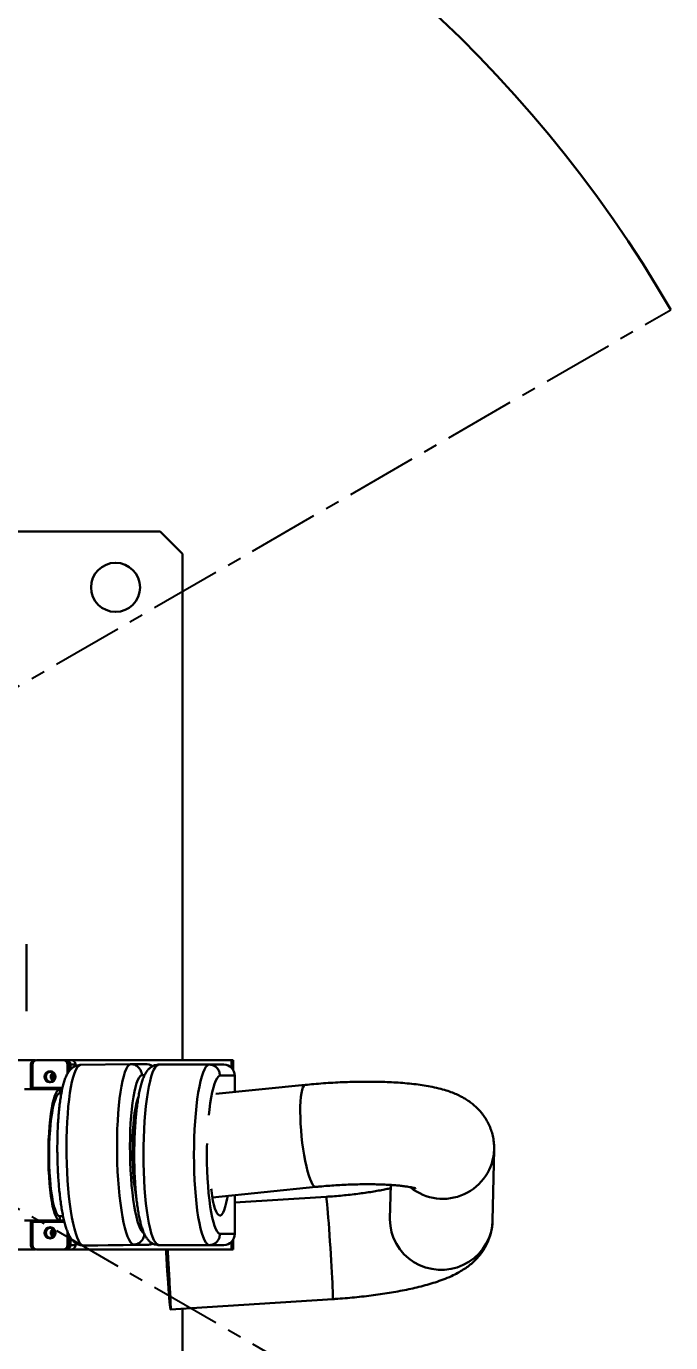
# Model space of a CAD drawing. Header units: millimetres. Extents: x 8 to 22425, y -1213 to 4973.
# Drawn here: x 10462 to 10751, y 1139 to 1729 of the extents above; entities that cross this region are included whole.
import ezdxf

# ---------------------------------------------------------------- set-up
doc = ezdxf.new("R2010")
doc.units = ezdxf.units.MM
doc.header["$PDSIZE"] = -1
doc.linetypes.add('CENTER', pattern=[50.8, 31.75, -6.35, 6.35, -6.35])
doc.styles.get("Standard").update_dxf_attribs({"font": 'hyswlongfangsong.ttf'})
doc.dimstyles.new('ISO-25', dxfattribs={"dimscale": 25, "dimtxt": 3.5, "dimasz": 1.6, "dimexe": 1.25, "dimexo": 0.625, "dimtad": 1, "dimdec": 0, "dimzin": 9, "dimdsep": 46, "dimtxsty": 'Standard', "dimcen": 2.5, "dimadec": 0, "dimazin": 2, "dimtfac": 1, "dimtdec": 0, "dimtofl": 0, "dimtmove": 0, "dimatfit": 3, "dimfxl": 1, "dimarcsym": 0})

# ---------------------------------------------------------------- blocks, each defined once
blk = doc.blocks.new('*D149')
at = {"color": 0, "lineweight": -2, "transparency": 16777216}
blk.add_line((10202.26, 1316.17), (9502.94, 1316.17), dxfattribs=at)
blk.add_arc((10255.3, 1316.17), 721.11, 33.1786, 176.8214, dxfattribs=at)
at = {"color": 0, "transparency": 16777216}
for points in [[(10864.53, 1714.29), (10853.17, 1707.31), (10879.8, 1676.73)], [(9541.96, 1355.97), (9528.63, 1356.34), (9534.19, 1316.17)]]:
    blk.add_solid(points, dxfattribs=at)
at = {"layer": 'Defpoints', "color": 0, "transparency": 16777216}
for p in [(11566.46, 2073.17), (10380.52, 2026.33), (10750.67, 1602.17), (10217.89, 1316.17), (10255.3, 1316.17)]:
    blk.add_point(p, dxfattribs=at)
at = {"color": 0, "transparency": 16777216, "insert": (9883.55, 2002.44), "char_height": 87.5, "attachment_point": 5, "rotation": 28.44424}
blk.add_mtext('150°', dxfattribs=at)
blk = doc.blocks.new('*D150')
at = {"color": 0, "lineweight": -2, "transparency": 16777216}
blk.add_line((10202.26, 1316.17), (9500.28, 1316.17), dxfattribs=at)
blk.add_arc((10255.3, 1316.17), 723.77, 183.16691, 326.83309, dxfattribs=at)
at = {"color": 0, "transparency": 16777216}
for points in [[(9525.97, 1276), (9539.3, 1276.37), (9531.53, 1316.17)], [(10855.48, 923.7), (10866.83, 916.72), (10882.1, 954.29)]]:
    blk.add_solid(points, dxfattribs=at)
at = {"layer": 'Defpoints', "color": 0, "transparency": 16777216}
for p in [(10217.89, 1316.17), (10255.3, 1316.17), (10750.67, 1030.17), (9790.07, 761.73), (11566.46, 559.17)]:
    blk.add_point(p, dxfattribs=at)
at = {"color": 0, "transparency": 16777216, "insert": (10083.34, 674.41), "char_height": 87.5, "attachment_point": 5, "rotation": 345}
blk.add_mtext('150°', dxfattribs=at)

msp = doc.modelspace()

# ---------------------------------------------------------------- linework, layer by layer
at = {"color": 1, "linetype": 'CENTER'}
for q in [(10750.67, 1602.17), (10750.67, 1030.17)]:
    msp.add_line((10255.3, 1316.17), q, dxfattribs=at)
at = {"color": 161, "lineweight": 30, "true_color": 0x67adff}
for p, q in [((10521.8, 1502.67), (10167.85, 1502.67)), ((10531.8, 1492.67), (10521.8, 1502.67)), ((10531.8, 1265.67), (10531.8, 1492.67)), ((10461.8, 1287.67), (10461.8, 1317.67)), ((10455.3, 1265.67), (10465.84, 1265.67)), ((10463.87, 1263.67), (10463.87, 1252.67)), ((10464.51, 1263.67), (10464.51, 1253.17)), ((10478.3, 1265.67), (10466.48, 1265.67)), ((10478.3, 1265.67), (10478.65, 1265.67)), ((10479.63, 1265.67), (10478.65, 1265.67)), ((10479.63, 1265.67), (10481.89, 1265.67)), ((10480.27, 1263.67), (10480.27, 1259.57)), ((10480.62, 1263.67), (10480.27, 1263.67)), ((10480.62, 1263.67), (10480.62, 1260.12)), ((10483.86, 1263.67), (10481.6, 1263.67)), ((10481.6, 1261.38), (10481.6, 1263.67)), ((10481.89, 1265.67), (10553.78, 1265.67)), ((10483.86, 1263.01), (10483.86, 1263.67)), ((10485.88, 1263.48), (10484.61, 1263.24)), ((10508.53, 1263.85), (10485.88, 1263.48)), ((10508.53, 1263.85), (10515.21, 1263.85)), ((10521, 1263.67), (10519.66, 1263.44)), ((10543.65, 1263.67), (10521, 1263.67)), ((10543.65, 1263.67), (10550.33, 1263.67)), ((10553.78, 1262.24), (10553.78, 1265.67)), ((10553.78, 1265.67), (10554.47, 1265.67)), ((10554.47, 1261.38), (10554.47, 1265.67)), ((10514.85, 1258.94), (10513.55, 1258.94)), ((10555.26, 1258.67), (10548.59, 1258.67)), ((10555.26, 1251.31), (10555.26, 1258.67)), ((10476.8, 1252.67), (10461.04, 1252.67)), ((10478.01, 1253.17), (10464.51, 1253.17)), ((10476.8, 1252.67), (10476.8, 1250.67)), ((10477.89, 1252.67), (10476.8, 1252.67)), ((10586.87, 1254.53), (10546.74, 1250.45)), ((10477.49, 1250.67), (10476.8, 1250.67)), ((10670.82, 1193.64), (10671.54, 1225.56)), ((10545.2, 1204.05), (10591.53, 1208.77)), ((10555.26, 1187.67), (10555.26, 1205.08)), ((10596.25, 1204.35), (10555.26, 1201.72)), ((10625.17, 1209.65), (10624.83, 1194.68)), ((10476.8, 1193.67), (10461.04, 1193.67)), ((10463.87, 1193.67), (10463.87, 1182.67)), ((10464.51, 1193.17), (10464.51, 1182.67)), ((10478.84, 1193.17), (10464.51, 1193.17)), ((10476.8, 1195.67), (10476.8, 1193.67)), ((10476.8, 1195.67), (10478.27, 1195.67)), ((10476.8, 1193.67), (10478.71, 1193.67)), ((10670.81, 1193.4), (10670.82, 1193.64)), ((10480.27, 1188.68), (10480.27, 1182.67)), ((10480.62, 1187.82), (10480.62, 1182.67)), ((10548.59, 1187.67), (10555.26, 1187.67)), ((10480.27, 1182.67), (10480.62, 1182.67)), ((10481.6, 1182.67), (10481.6, 1186.01)), ((10481.6, 1182.67), (10483.86, 1182.67)), ((10483.86, 1182.67), (10483.86, 1183.62)), ((10485.76, 1182.71), (10487.18, 1182.49)), ((10509.83, 1182.87), (10487.18, 1182.49)), ((10487.18, 1182.49), (10493.87, 1182.49)), ((10516.51, 1182.87), (10493.87, 1182.49)), ((10516.51, 1182.87), (10509.83, 1182.87)), ((10519.65, 1182.91), (10521, 1182.67)), ((10543.65, 1182.67), (10521, 1182.67)), ((10550.33, 1182.67), (10543.65, 1182.67)), ((10553.78, 1180.67), (10553.78, 1184.1)), ((10554.47, 1180.67), (10554.47, 1184.97)), ((10455.3, 1180.67), (10465.84, 1180.67)), ((10478.3, 1180.67), (10466.48, 1180.67)), ((10478.65, 1180.67), (10478.3, 1180.67)), ((10478.65, 1180.67), (10479.63, 1180.67)), ((10481.89, 1180.67), (10479.63, 1180.67)), ((10481.89, 1180.67), (10553.78, 1180.67)), ((10553.78, 1180.67), (10554.47, 1180.67)), ((10526.46, 1153.78), (10599.19, 1158.44)), ((10531.8, 1112.67), (10531.8, 1154.12))]:
    msp.add_line(p, q, dxfattribs=at)
at = {"color": 161, "lineweight": 30, "true_color": 0x67adff, "flags": 128}
for points in [[(10485.88, 1263.48), (10485.22, 1263.1), (10484.57, 1262.36), (10483.95, 1261.27), (10483.35, 1259.83), (10482.79, 1258.06), (10482.26, 1255.97), (10481.77, 1253.58), (10481.33, 1250.92), (10480.94, 1248.01), (10480.61, 1244.87), (10480.33, 1241.53), (10480.1, 1238.03), (10479.95, 1234.39), (10479.85, 1230.64), (10479.81, 1226.83), (10479.84, 1222.98), (10479.94, 1219.14), (10480.09, 1215.33), (10480.31, 1211.58), (10480.59, 1207.94), (10480.92, 1204.44), (10481.31, 1201.1), (10481.75, 1197.96), (10482.23, 1195.05), (10482.76, 1192.39), (10483.32, 1190), (10483.92, 1187.91), (10484.54, 1186.14), (10485.18, 1184.7), (10485.84, 1183.61), (10486.51, 1182.87), (10487.18, 1182.49)], [(10509.83, 1182.87), (10509.16, 1183.24), (10508.49, 1183.98), (10507.83, 1185.08), (10507.19, 1186.52), (10506.56, 1188.29), (10505.97, 1190.38), (10505.41, 1192.76), (10504.88, 1195.42), (10504.4, 1198.34), (10503.96, 1201.48), (10503.57, 1204.81), (10503.24, 1208.32), (10502.96, 1211.96), (10502.74, 1215.7), (10502.59, 1219.51), (10502.49, 1223.36), (10502.46, 1227.21), (10502.5, 1231.02), (10502.59, 1234.76), (10502.75, 1238.4), (10502.97, 1241.91), (10503.25, 1245.24), (10503.59, 1248.38), (10503.98, 1251.3), (10504.42, 1253.96), (10504.91, 1256.34), (10505.44, 1258.43), (10506, 1260.2), (10506.6, 1261.64), (10507.22, 1262.74), (10507.87, 1263.48), (10508.53, 1263.85)], [(10521, 1263.67), (10520.33, 1263.29), (10519.67, 1262.56), (10519.03, 1261.46), (10518.41, 1260.02), (10517.82, 1258.25), (10517.26, 1256.16), (10516.73, 1253.77), (10516.25, 1251.11), (10515.81, 1248.2), (10515.42, 1245.06), (10515.09, 1241.72), (10514.81, 1238.22), (10514.6, 1234.58), (10514.44, 1230.83), (10514.34, 1227.02), (10514.31, 1223.17), (10514.34, 1219.33), (10514.44, 1215.51), (10514.6, 1211.77), (10514.81, 1208.13), (10515.09, 1204.62), (10515.42, 1201.29), (10515.81, 1198.15), (10516.25, 1195.23), (10516.73, 1192.57), (10517.26, 1190.18), (10517.82, 1188.1), (10518.41, 1186.32), (10519.03, 1184.88), (10519.67, 1183.79), (10520.33, 1183.05), (10521, 1182.67)], [(10543.65, 1182.67), (10542.98, 1183.05), (10542.33, 1183.79), (10541.68, 1184.88), (10541.06, 1186.32), (10540.47, 1188.1), (10539.91, 1190.18), (10539.38, 1192.57), (10538.9, 1195.23), (10538.46, 1198.15), (10538.08, 1201.29), (10537.74, 1204.62), (10537.46, 1208.13), (10537.25, 1211.77), (10537.09, 1215.51), (10536.99, 1219.33), (10536.96, 1223.17), (10536.99, 1227.02), (10537.09, 1230.83), (10537.25, 1234.58), (10537.46, 1238.22), (10537.74, 1241.72), (10538.08, 1245.06), (10538.46, 1248.2), (10538.9, 1251.11), (10539.38, 1253.77), (10539.91, 1256.16), (10540.47, 1258.25), (10541.06, 1260.02), (10541.68, 1261.46), (10542.33, 1262.56), (10542.98, 1263.29), (10543.65, 1263.67)], [(10513.55, 1258.94), (10512.94, 1258.56), (10512.34, 1257.83), (10511.76, 1256.74), (10511.21, 1255.32), (10510.7, 1253.57), (10510.22, 1251.51), (10509.78, 1249.16), (10509.39, 1246.55), (10509.06, 1243.71), (10508.78, 1240.66), (10508.56, 1237.43), (10508.39, 1234.06), (10508.29, 1230.58), (10508.26, 1227.03), (10508.28, 1223.44), (10508.37, 1219.85), (10508.52, 1216.3), (10508.74, 1212.82), (10509.01, 1209.45), (10509.33, 1206.23), (10509.71, 1203.17), (10510.14, 1200.33), (10510.61, 1197.72), (10511.12, 1195.38), (10511.66, 1193.32), (10512.24, 1191.57), (10512.83, 1190.14), (10513.44, 1189.06), (10514.07, 1188.32), (10514.69, 1187.95)], [(10548.59, 1258.67), (10547.97, 1258.3), (10547.36, 1257.56), (10546.77, 1256.48), (10546.19, 1255.05), (10545.65, 1253.3), (10545.14, 1251.24), (10544.67, 1248.9), (10544.24, 1246.29), (10543.86, 1243.44), (10543.59, 1241.01)], [(10476.8, 1252.67), (10476.22, 1252.49), (10475.66, 1251.93), (10475.1, 1251.02), (10474.57, 1249.75), (10474.07, 1248.15), (10473.6, 1246.24), (10473.17, 1244.03), (10472.79, 1241.57), (10472.46, 1238.87), (10472.18, 1235.97), (10471.96, 1232.92), (10471.8, 1229.74), (10471.71, 1226.48), (10471.67, 1223.17), (10471.71, 1219.87), (10471.8, 1216.61), (10471.96, 1213.43), (10472.18, 1210.37), (10472.46, 1207.48), (10472.79, 1204.78), (10473.17, 1202.31), (10473.6, 1200.11), (10474.07, 1198.19), (10474.57, 1196.59), (10475.1, 1195.33), (10475.66, 1194.41), (10476.22, 1193.86), (10476.8, 1193.67)], [(10591.53, 1208.77), (10591.25, 1208.8), (10590.72, 1209.13), (10590.16, 1209.81), (10589.59, 1210.84), (10589.01, 1212.19), (10588.44, 1213.86), (10587.87, 1215.8), (10587.33, 1217.99), (10586.82, 1220.4), (10586.34, 1222.99), (10585.91, 1225.71), (10585.53, 1228.53), (10585.21, 1231.4), (10584.96, 1234.27), (10584.76, 1237.1), (10584.64, 1239.84), (10584.6, 1242.45), (10584.62, 1244.9), (10584.72, 1247.13), (10584.88, 1249.12), (10585.12, 1250.84), (10585.42, 1252.25), (10585.78, 1253.34), (10586.19, 1254.08), (10586.65, 1254.48), (10586.87, 1254.53)], [(10476.8, 1250.67), (10476.24, 1250.49), (10475.69, 1249.93), (10475.16, 1249.01), (10474.65, 1247.75), (10474.17, 1246.15), (10473.73, 1244.24), (10473.32, 1242.04), (10472.97, 1239.59), (10472.66, 1236.92), (10472.41, 1234.06), (10472.22, 1231.06), (10472.09, 1227.95), (10472.03, 1224.77), (10472.03, 1221.57), (10472.09, 1218.4), (10472.22, 1215.29), (10472.41, 1212.28), (10472.66, 1209.42), (10472.97, 1206.75), (10473.32, 1204.3), (10473.73, 1202.11), (10474.17, 1200.2), (10474.65, 1198.6), (10475.16, 1197.33), (10475.69, 1196.41), (10476.24, 1195.86), (10476.8, 1195.67)], [(10511.97, 1248.83), (10511.51, 1247.54), (10511.07, 1245.93), (10510.67, 1244.03), (10510.32, 1241.87), (10510.02, 1239.46), (10509.77, 1236.84), (10509.57, 1234.05), (10509.44, 1231.12), (10509.36, 1228.09), (10509.35, 1225), (10509.4, 1221.89), (10509.51, 1218.8), (10509.68, 1215.77), (10509.91, 1212.84), (10510.2, 1210.04), (10510.53, 1207.43), (10510.91, 1205.02), (10511.11, 1203.96)], [(10542.82, 1228.21), (10542.79, 1226.76), (10542.75, 1223.17), (10542.79, 1219.58), (10542.88, 1216.03), (10543.04, 1212.55), (10543.25, 1209.18), (10543.53, 1205.95), (10543.86, 1202.9), (10544.24, 1200.06), (10544.67, 1197.45), (10545.14, 1195.1), (10545.65, 1193.04), (10546.19, 1191.29), (10546.77, 1189.87), (10547.36, 1188.78), (10547.97, 1188.05), (10548.59, 1187.67)], [(10544.66, 1207.85), (10544.74, 1207.16), (10545.08, 1204.75), (10545.47, 1202.58), (10545.9, 1200.68), (10546.36, 1199.07), (10546.85, 1197.78), (10547.37, 1196.82), (10547.9, 1196.2), (10548.44, 1195.93), (10548.98, 1196.02), (10549.51, 1196.47), (10550.03, 1197.26), (10550.54, 1198.38), (10551.01, 1199.84), (10551.46, 1201.59), (10551.87, 1203.63), (10552.06, 1204.75)], [(10596.25, 1204.35), (10596.27, 1204.31), (10596.35, 1203.96), (10596.44, 1203.26), (10596.55, 1202.21), (10596.68, 1200.83), (10596.83, 1199.15), (10596.99, 1197.18), (10597.16, 1194.97), (10597.35, 1192.54), (10597.53, 1189.94), (10597.72, 1187.2), (10597.91, 1184.37), (10598.1, 1181.5), (10598.28, 1178.62), (10598.46, 1175.79), (10598.62, 1173.04), (10598.76, 1170.43), (10598.89, 1167.99), (10599.01, 1165.76), (10599.1, 1163.77), (10599.17, 1162.07), (10599.21, 1160.67), (10599.24, 1159.6), (10599.24, 1158.87), (10599.21, 1158.49), (10599.19, 1158.44)], [(10624.83, 1194.68), (10624.83, 1194.11), (10625.02, 1191.28), (10625.57, 1188.5), (10626.47, 1185.8), (10627.71, 1183.24), (10629.26, 1180.85), (10631.11, 1178.67), (10633.22, 1176.74), (10635.56, 1175.07), (10638.1, 1173.72), (10640.79, 1172.68), (10643.59, 1171.98), (10646.46, 1171.63), (10649.34, 1171.64), (10652.21, 1172), (10655, 1172.71), (10657.69, 1173.76), (10660.21, 1175.13), (10662.54, 1176.8), (10664.64, 1178.75), (10666.48, 1180.94), (10668.02, 1183.33), (10669.24, 1185.9), (10670.12, 1188.6), (10670.65, 1191.39), (10670.81, 1193.4)], [(10525.12, 1180.67), (10525.18, 1179.71), (10525.37, 1176.84), (10525.55, 1173.96), (10525.72, 1171.13), (10525.89, 1168.38), (10526.03, 1165.77), (10526.16, 1163.33), (10526.27, 1161.1), (10526.37, 1159.11), (10526.44, 1157.41), (10526.48, 1156.01), (10526.51, 1154.94), (10526.51, 1154.21), (10526.48, 1153.83), (10526.43, 1153.82), (10526.36, 1154.17), (10526.27, 1154.87), (10526.16, 1155.92), (10526.03, 1157.3), (10525.88, 1158.98), (10525.72, 1160.94), (10525.54, 1163.16), (10525.36, 1165.58), (10525.18, 1168.19), (10524.98, 1170.92), (10524.79, 1173.75), (10524.61, 1176.63), (10524.42, 1179.51), (10524.35, 1180.67)], [(10524.4, 1180.67), (10524.43, 1180.2), (10524.6, 1177.55), (10524.77, 1174.88), (10524.95, 1172.25), (10525.12, 1169.7), (10525.3, 1167.27), (10525.47, 1165.01), (10525.63, 1162.97), (10525.77, 1161.16), (10525.91, 1159.64), (10526.03, 1158.42), (10526.13, 1157.52), (10526.21, 1156.97), (10526.26, 1156.77), (10526.3, 1156.93), (10526.31, 1157.44), (10526.3, 1158.3), (10526.26, 1159.48), (10526.21, 1160.98), (10526.13, 1162.75), (10526.03, 1164.77), (10525.91, 1167.01), (10525.77, 1169.42), (10525.62, 1171.96), (10525.46, 1174.59), (10525.29, 1177.25), (10525.12, 1179.91), (10525.07, 1180.67)]]:
    msp.add_lwpolyline(points, dxfattribs=at)
at = {"color": 161, "lineweight": 30, "true_color": 0x67adff}
for centre, radius in [((10501.8, 1477.67), 11), ((10472.41, 1258.18), 2.49), ((10472.41, 1188.18), 2.49)]:
    msp.add_circle(centre, radius, dxfattribs=at)
at = {"lineweight": 30}
msp.add_arc((10255.3, 1316.17), 572, 30, 330, dxfattribs=at)
at = {"color": 161, "lineweight": 30, "true_color": 0x67adff}
for centre, radius, start, end in [((10465.86, 1263.69), 1.99, 90.44234, 180.43462), ((10466.5, 1263.69), 1.98, 90.44191, 180.43505), ((10478.28, 1263.69), 1.98, 359.56452, 89.55809), ((10478.63, 1263.69), 1.98, 359.56452, 89.55852), ((10479.62, 1263.69), 1.98, 359.56452, 89.55809), ((10481.87, 1263.69), 1.98, 359.56495, 89.55809), ((10515.29, 1258.98), 4.88, 53.19871, 90.89478), ((10550.29, 1258.71), 4.96, 359.56486, 89.55794), ((10472.76, 1258.19), 2.48, 94.50521, 180.41376), ((10472.76, 1258.15), 2.48, 179.58622, 265.4949), ((10472.74, 1258.2), 2.21, 47.82277, 180.77032), ((10472.74, 1258.14), 2.21, 179.22982, 312.17709), ((10475.03, 1258.18), 2.25, 121.19135, 180.1839), ((10475.03, 1258.17), 2.25, 179.81594, 238.80889), ((10475.02, 1258.17), 1.66, 113.31207, 246.68793), ((10475.73, 1258.17), 1.66, 134.62196, 225.37804), ((10463.73, 1253.05), 0.794, 331.51247, 8.78431), ((10648.54, 1226.45), 23.02, 231.18409, 357.88205), ((10463.73, 1193.29), 0.794, 351.21614, 28.48708), ((10472.76, 1188.19), 2.48, 94.50514, 180.41383), ((10472.76, 1188.15), 2.48, 179.58638, 265.49466), ((10472.74, 1188.2), 2.21, 47.82305, 180.77014), ((10472.74, 1188.14), 2.21, 179.22977, 312.17723), ((10475.03, 1188.18), 2.25, 121.19103, 180.18413), ((10475.03, 1188.17), 2.25, 179.81602, 238.80882), ((10475.02, 1188.17), 1.66, 113.31228, 246.68772), ((10475.73, 1188.17), 1.66, 134.62597, 225.37403), ((10550.29, 1187.63), 4.96, 270.44202, 0.43514), ((10465.86, 1182.66), 1.99, 179.56542, 269.55751), ((10466.5, 1182.66), 1.98, 179.565, 269.55793), ((10478.28, 1182.66), 1.98, 270.44207, 0.43543), ((10478.63, 1182.66), 1.98, 270.44163, 0.43543), ((10479.62, 1182.66), 1.98, 270.44207, 0.43543), ((10481.87, 1182.66), 1.98, 270.44207, 0.435), ((10516.43, 1187.73), 4.87, 270.97353, 295.16341)]:
    msp.add_arc(centre, radius, start, end, dxfattribs=at)
for points, knots in [([(10513.55, 1258.94), (10513.55, 1258.96), (10513.54, 1259.33), (10513.42, 1260.25), (10512.83, 1261.63), (10511.68, 1262.88), (10510.19, 1263.72), (10509.08, 1263.81), (10508.53, 1263.85)], [0, 0, 0, 0, 0.007778, 0.141499, 0.356188, 0.57081, 0.785405, 1, 1, 1, 1]), ([(10519.66, 1263.45), (10519.43, 1263.39), (10518.78, 1263.21), (10517.86, 1262.67), (10516.91, 1261.93), (10516.09, 1261.02), (10515.33, 1259.92), (10514.59, 1258.5), (10513.89, 1256.76), (10513.24, 1254.67), (10512.67, 1252.37), (10512.16, 1249.83), (10511.72, 1247.14), (10511.34, 1244.3), (10511.01, 1241.31), (10510.73, 1238.19), (10510.51, 1234.95), (10510.34, 1231.63), (10510.23, 1228.24), (10510.18, 1224.82), (10510.18, 1221.38), (10510.24, 1217.96), (10510.35, 1214.58), (10510.52, 1211.27), (10510.74, 1208.05), (10511.01, 1204.95), (10511.34, 1201.99), (10511.72, 1199.19), (10512.15, 1196.57), (10512.64, 1194.13), (10513.19, 1191.88), (10513.82, 1189.79), (10514.54, 1187.93), (10515.33, 1186.41), (10516.19, 1185.2), (10517.08, 1184.26), (10518.1, 1183.51), (10518.98, 1183.05), (10519.53, 1182.91), (10519.64, 1182.88)], [0, 0, 0, 0, 0.008933, 0.02551, 0.042753, 0.061639, 0.083592, 0.110745, 0.144953, 0.176973, 0.210642, 0.242804, 0.274108, 0.304905, 0.335384, 0.365653, 0.395781, 0.425813, 0.455783, 0.485714, 0.515627, 0.545542, 0.575469, 0.605428, 0.635441, 0.665534, 0.695746, 0.726125, 0.756748, 0.787736, 0.81929, 0.851775, 0.885896, 0.917976, 0.94114, 0.960877, 0.978696, 0.99549, 1, 1, 1, 1]), ([(10548.59, 1258.67), (10548.59, 1258.69), (10548.59, 1259.06), (10548.48, 1259.99), (10547.91, 1261.38), (10546.79, 1262.64), (10545.31, 1263.51), (10544.2, 1263.62), (10543.65, 1263.67)], [0, 0, 0, 0, 0.007778, 0.141498, 0.356187, 0.570812, 0.785406, 1, 1, 1, 1]), ([(10484.61, 1263.25), (10484.38, 1263.19), (10483.73, 1263.02), (10482.81, 1262.48), (10481.87, 1261.72), (10481.06, 1260.82), (10480.31, 1259.72), (10479.59, 1258.32), (10478.92, 1256.6), (10478.3, 1254.52), (10477.76, 1252.22), (10477.29, 1249.69), (10476.89, 1247), (10476.54, 1244.16), (10476.26, 1241.18), (10476.03, 1238.06), (10475.86, 1234.83), (10475.74, 1231.51), (10475.69, 1228.13), (10475.68, 1224.71), (10475.74, 1221.27), (10475.85, 1217.84), (10476.01, 1214.46), (10476.23, 1211.15), (10476.5, 1207.93), (10476.83, 1204.83), (10477.2, 1201.86), (10477.62, 1199.06), (10478.09, 1196.43), (10478.62, 1193.98), (10479.2, 1191.72), (10479.85, 1189.64), (10480.6, 1187.76), (10481.41, 1186.22), (10482.29, 1185.01), (10483.19, 1184.07), (10484.21, 1183.32), (10485.09, 1182.86), (10485.64, 1182.73), (10485.76, 1182.7)], [0, 0, 0, 0, 0.008873, 0.025432, 0.042593, 0.06131, 0.082961, 0.109625, 0.143331, 0.17551, 0.209342, 0.241593, 0.272946, 0.303774, 0.334272, 0.364555, 0.394692, 0.42473, 0.454703, 0.484637, 0.514551, 0.544464, 0.57439, 0.604346, 0.634353, 0.66444, 0.69464, 0.725004, 0.755606, 0.78656, 0.81806, 0.850455, 0.884414, 0.917219, 0.940772, 0.960696, 0.978621, 0.995467, 1, 1, 1, 1]), ([(10671.54, 1225.56), (10671.53, 1226.45), (10671.52, 1228.27), (10671.12, 1230.98), (10670.44, 1233.63), (10669.49, 1236.14), (10668.31, 1238.49), (10666.93, 1240.65), (10665.37, 1242.63), (10663.67, 1244.42), (10661.85, 1246.02), (10659.93, 1247.44), (10657.89, 1248.71), (10655.72, 1249.85), (10653.35, 1250.9), (10650.64, 1251.88), (10647.46, 1252.81), (10643.93, 1253.62), (10640.22, 1254.29), (10636.48, 1254.81), (10632.63, 1255.23), (10628.63, 1255.55), (10624.59, 1255.77), (10620.5, 1255.91), (10616.34, 1255.98), (10612.13, 1255.97), (10607.87, 1255.89), (10603.58, 1255.75), (10599.27, 1255.53), (10594.96, 1255.25), (10590.81, 1254.92), (10588.13, 1254.66), (10586.87, 1254.53)], [0, 0, 0, 0, 0.024598, 0.050389, 0.075717, 0.100657, 0.1253, 0.149743, 0.174094, 0.198492, 0.223132, 0.248306, 0.274458, 0.302256, 0.332689, 0.367229, 0.407921, 0.455973, 0.499611, 0.540563, 0.58343, 0.624438, 0.664219, 0.703176, 0.741562, 0.779544, 0.817243, 0.854748, 0.89213, 0.929451, 0.966765, 1, 1, 1, 1]), ([(10591.53, 1208.77), (10592.15, 1208.83), (10593.96, 1209.01), (10596.99, 1209.27), (10600.61, 1209.53), (10604.22, 1209.73), (10607.81, 1209.87), (10611.32, 1209.96), (10614.73, 1209.98), (10618.01, 1209.95), (10621.11, 1209.87), (10624.01, 1209.74), (10626.68, 1209.56), (10629.08, 1209.35), (10631.18, 1209.1), (10632.95, 1208.85), (10634.32, 1208.61), (10635.32, 1208.4), (10635.96, 1208.24), (10636.31, 1208.14), (10636.32, 1208.13), (10636.33, 1208.13)], [0, 0, 0, 0, 0.031952, 0.092689, 0.15354, 0.214444, 0.275279, 0.335935, 0.396304, 0.456265, 0.515674, 0.574366, 0.632137, 0.688747, 0.743909, 0.797297, 0.848561, 0.89223, 0.933313, 0.97187, 1, 1, 1, 1]), ([(10625.14, 1208.21), (10624.44, 1208.05), (10622.95, 1207.72), (10620.4, 1207.22), (10617.55, 1206.72), (10614.49, 1206.24), (10611.25, 1205.79), (10607.87, 1205.37), (10604.37, 1205), (10600.81, 1204.67), (10598.08, 1204.47), (10596.56, 1204.37), (10596.25, 1204.35)], [0, 0, 0, 0, 0.091955, 0.196462, 0.30327, 0.411905, 0.521966, 0.633118, 0.745079, 0.857606, 0.970487, 1, 1, 1, 1]), ([(10599.19, 1158.44), (10599.95, 1158.49), (10602.14, 1158.64), (10605.76, 1158.93), (10610.03, 1159.33), (10614.25, 1159.8), (10618.41, 1160.33), (10622.5, 1160.92), (10626.49, 1161.58), (10630.39, 1162.29), (10634.2, 1163.08), (10637.9, 1163.94), (10641.54, 1164.9), (10645.13, 1165.98), (10648.76, 1167.24), (10652.15, 1168.63), (10655.14, 1170.12), (10657.63, 1171.58), (10659.8, 1173.08), (10661.77, 1174.68), (10663.58, 1176.42), (10665.23, 1178.31), (10666.72, 1180.38), (10668.02, 1182.6), (10669.1, 1184.97), (10669.95, 1187.46), (10670.52, 1190.04), (10670.77, 1192.11), (10670.81, 1193.32), (10670.82, 1193.64)], [0, 0, 0, 0, 0.022246, 0.064486, 0.106768, 0.149144, 0.191685, 0.23447, 0.277602, 0.321212, 0.365483, 0.410679, 0.457201, 0.505699, 0.557269, 0.613687, 0.659144, 0.697256, 0.73127, 0.76273, 0.792642, 0.821657, 0.850165, 0.878378, 0.906405, 0.934306, 0.962124, 0.989805, 1, 1, 1, 1]), ([(10509.83, 1182.87), (10510.38, 1182.93), (10511.49, 1183.06), (10512.95, 1183.94), (10514.06, 1185.23), (10514.6, 1186.63), (10514.7, 1187.56), (10514.69, 1187.93), (10514.69, 1187.95)], [0, 0, 0, 0, 0.214595, 0.429189, 0.643813, 0.858502, 0.992222, 1, 1, 1, 1]), ([(10543.65, 1182.67), (10544.2, 1182.73), (10545.31, 1182.84), (10546.79, 1183.7), (10547.91, 1184.97), (10548.48, 1186.35), (10548.59, 1187.28), (10548.59, 1187.65), (10548.59, 1187.67)], [0, 0, 0, 0, 0.214595, 0.429188, 0.643812, 0.858502, 0.992222, 1, 1, 1, 1])]:
    msp.add_open_spline(points, degree=3, knots=knots, dxfattribs=at)

# ---------------------------------------------------------------- dimensions: what is measured, and where the dimension line sits
dim = msp.add_angular_dim_2l(base=(10380.52, 2026.33), line1=((10255.3, 1316.17), (10217.89, 1316.17)), line2=((10750.67, 1602.17), (11566.46, 2073.17)), dimstyle='ISO-25')
dim.commit()
dim.dimension.update_dxf_attribs({"geometry": '*D149', "text_midpoint": (9911.83, 1950.23), "dimtype": 162})
dim = msp.add_angular_dim_2l(base=(9790.07, 761.73), line1=((10255.3, 1316.17), (10217.89, 1316.17)), line2=((10750.67, 1030.17), (11566.46, 559.17)), dimstyle='ISO-25')
dim.commit()
dim.dimension.update_dxf_attribs({"geometry": '*D150', "text_midpoint": (10083.34, 674.41)})

doc.saveas('drawing.dxf')
